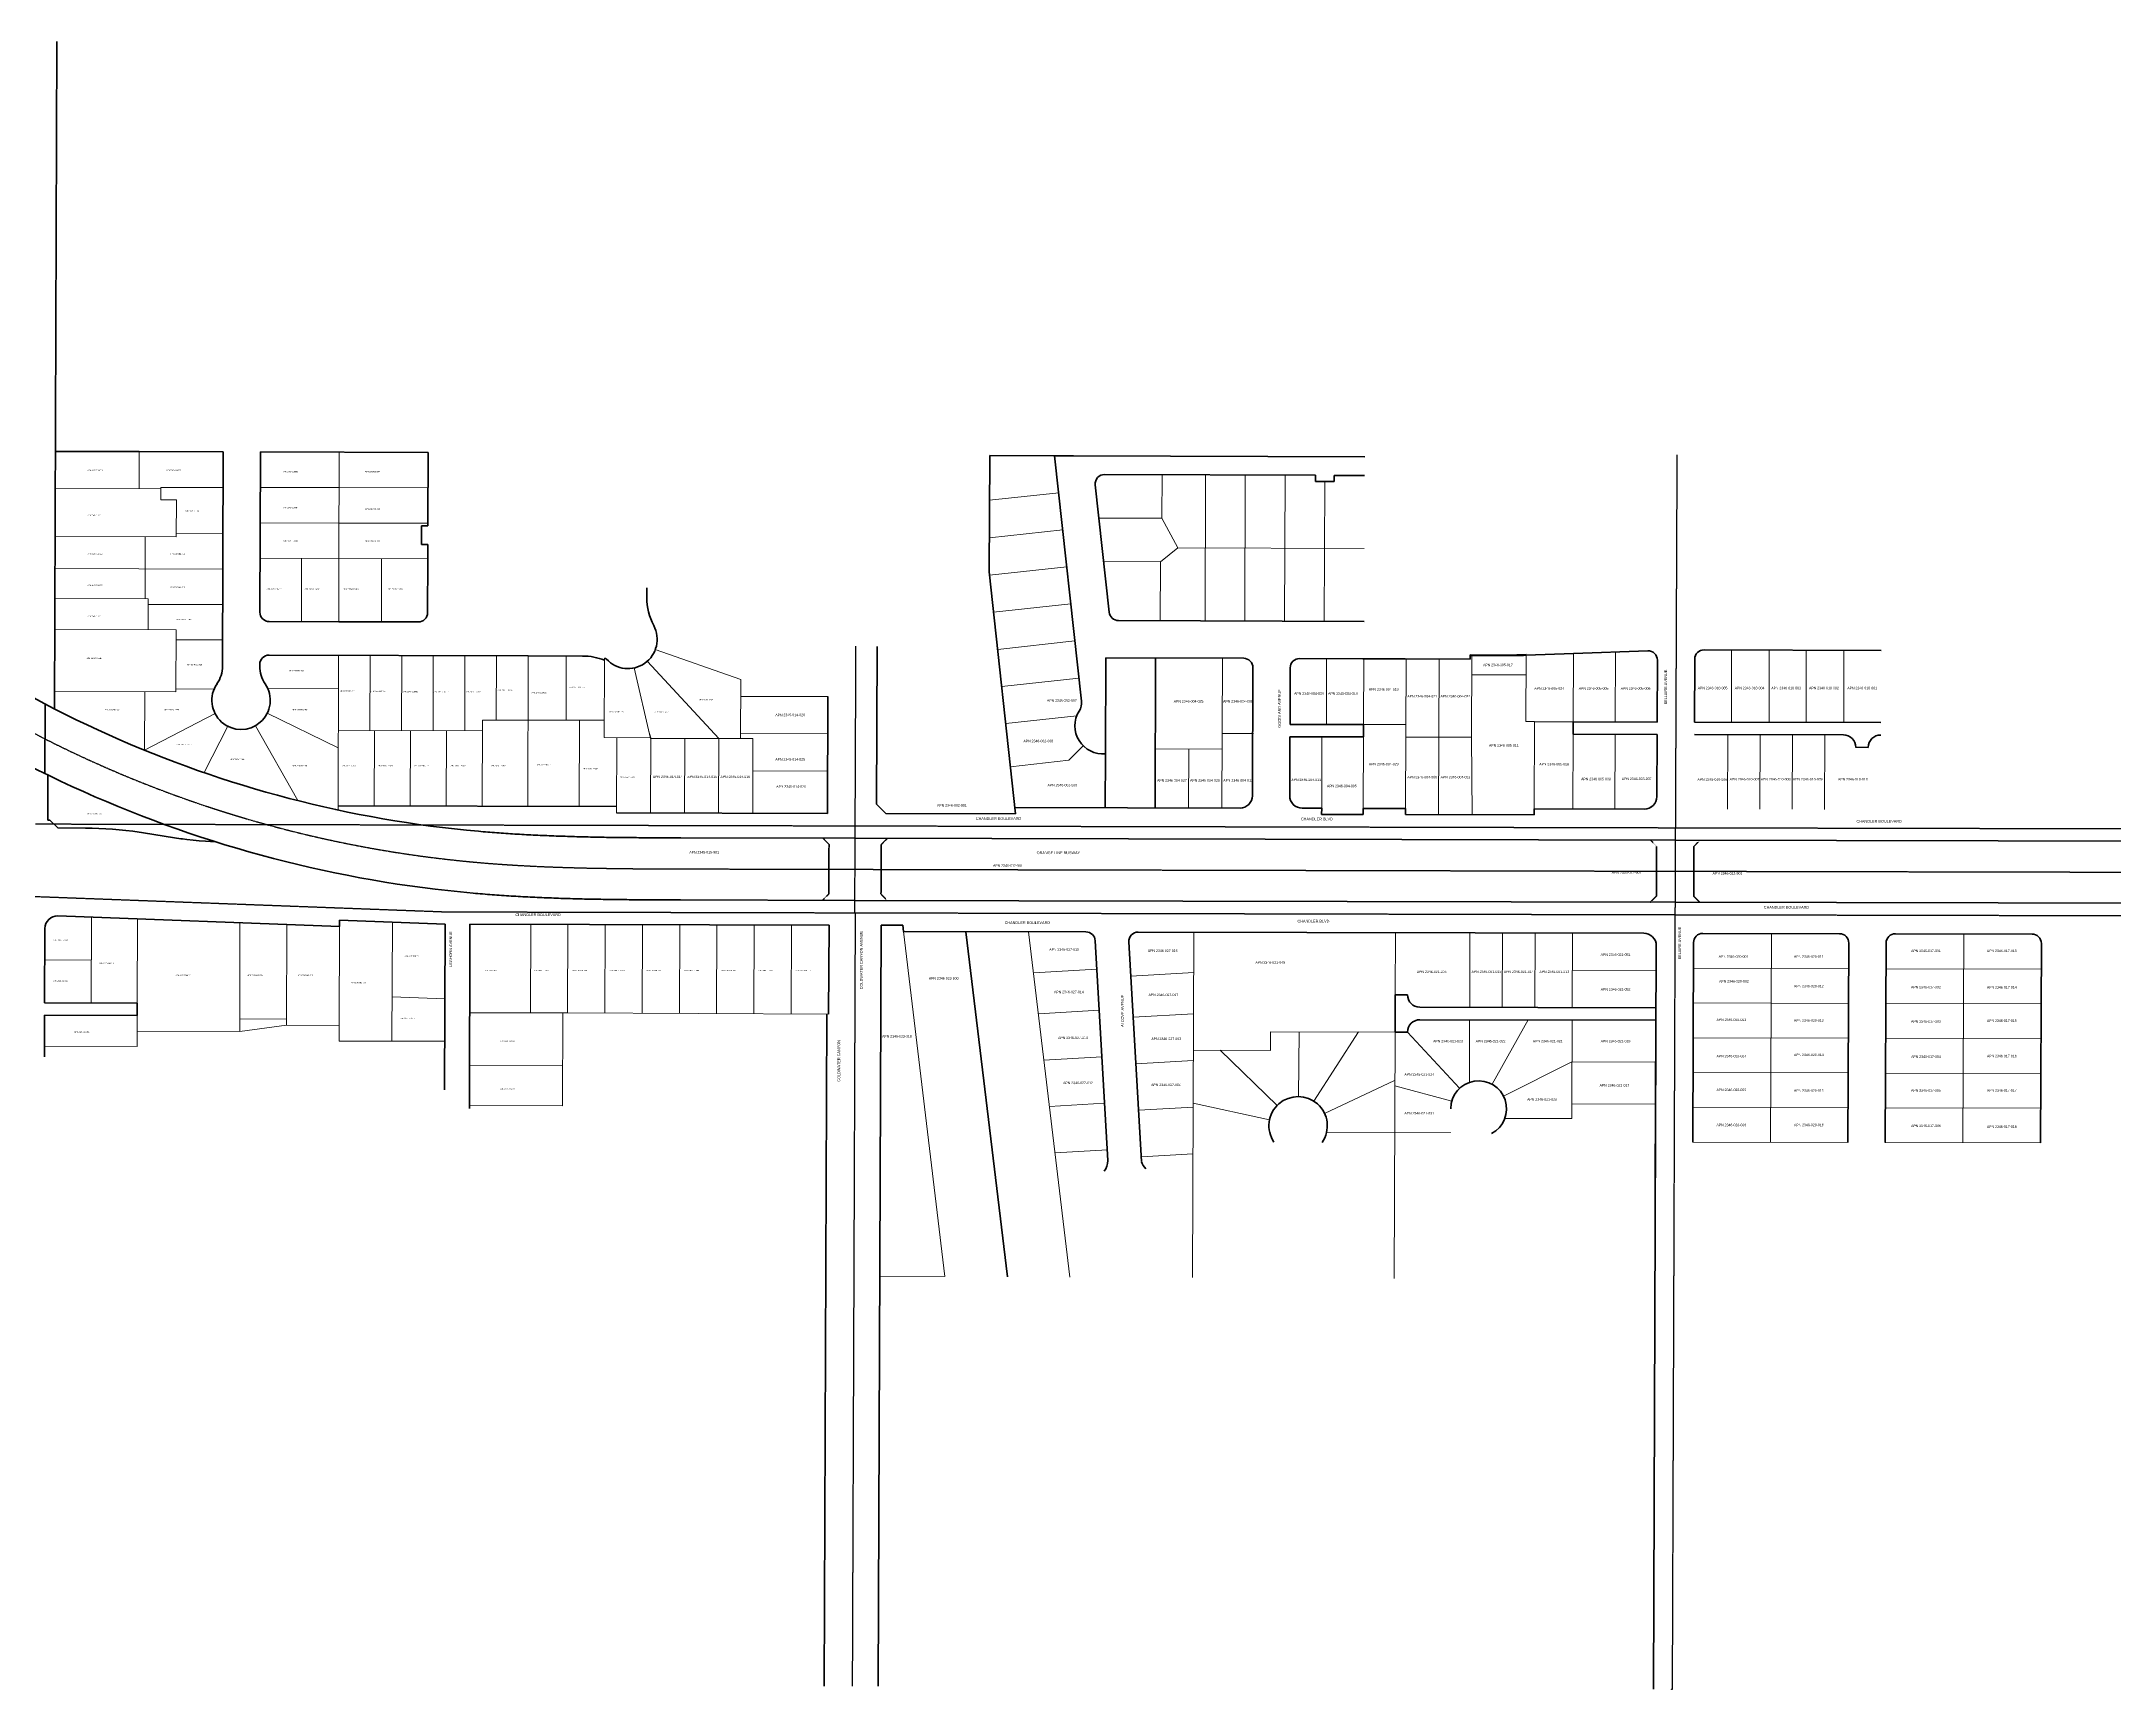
# Model space of a CAD drawing. Header units: feet. Extents: x 6396409 to 6445695, y 1882632 to 1891679.
# Drawn here: x 6435190 to 6438528, y 1882636 to 1885289 of the extents above; entities that cross this region are included whole.
import ezdxf

# ---------------------------------------------------------------- set-up
doc = ezdxf.new("R2010")
doc.units = ezdxf.units.FT
doc.header["$MEASUREMENT"] = 0
doc.linetypes.add('CENTER2', pattern=[1.125, 0.75, -0.125, 0.125, -0.125])
doc.linetypes.add('DASHED2', pattern=[0.375, 0.25, -0.125])
for name, color, linetype, lineweight in [('R-ANNO-LEGN', 6, 'Continuous', 50), ('R-PROP-PRCL', 4, 'Continuous', 18), ('R-Row-Authority', 30, 'Continuous', 140), ('R-Row-Ease', 5, 'DASHED2', 50), ('R-Row-Misc-Txto', 171, 'Continuous', 5), ('R-Row-Ppanno', 7, 'Continuous', 5), ('R-Row-Scl', 1, 'CENTER2', 25), ('R-Row-Sname', 8, 'Continuous', 0), ('R-Row-Srow', 6, 'Continuous', 50), ('VB-BNDY-CALC-TR0461-043', 2, 'Continuous', 35), ('VB-BNDY-CALC-TR0631-057', 2, 'Continuous', 35)]:
    doc.layers.add(name, color=color, linetype=linetype, lineweight=lineweight)
doc.styles.add('G1_1 8_0', font='arial.ttf')
doc.styles.add('G4_7 32', font='arial.ttf', dxfattribs={"height": 0.219})

msp = doc.modelspace()

# ---------------------------------------------------------------- linework, layer by layer
at = {"layer": 'R-ANNO-LEGN'}
for p, q in [((6436457.7, 1883886.8), (6436457.7, 1883886.7)), ((6436458.2, 1883886.8), (6436458.2, 1883886.7)), ((6437369.1, 1883734.6), (6437369.6, 1883734.6)), ((6437369.1, 1883714.6), (6437369.6, 1883714.6))]:
    msp.add_line(p, q, dxfattribs=at)
msp.add_lwpolyline([(6437820.5, 1884023.6), (6437820.6, 1884023.6)], dxfattribs=at)
at = {"layer": 'R-PROP-PRCL', "ltscale": 0.85}
for p, q in [((6435347.5, 1884629), (6435347.3, 1884569.4)), ((6435212.3, 1884569.8), (6435382.3, 1884569.3)), ((6435382.3, 1884569.3), (6435382.3, 1884571.3)), ((6435382.3, 1884571.3), (6435482.3, 1884571.1)), ((6435382.3, 1884569.3), (6435382.3, 1884551.3)), ((6435669.2, 1884571.1), (6435542.3, 1884571.5)), ((6435382.3, 1884551.3), (6435407.3, 1884551.3)), ((6435407.3, 1884551.3), (6435407.1, 1884492.1)), ((6435407.1, 1884492.1), (6435212, 1884492.7)), ((6435357.1, 1884492.2), (6435356.8, 1884392.2)), ((6435482.1, 1884496.9), (6435407.1, 1884497.1)), ((6435669, 1884514.1), (6435542.2, 1884514.5)), ((6435668.8, 1884457.1), (6435542, 1884457.5)), ((6435482, 1884439.9), (6435211.8, 1884440.7)), ((6435211.6, 1884392.7), (6435361.8, 1884392.2)), ((6435361.8, 1884392.2), (6435361.7, 1884342.2)), ((6435481.8, 1884382.9), (6435361.8, 1884383.2)), ((6435211.4, 1884342.7), (6435406.7, 1884342.1)), ((6435406.7, 1884342.1), (6435406.4, 1884242.1)), ((6435481.7, 1884325.9), (6435406.7, 1884326.1)), ((6435406.4, 1884242.1), (6435211, 1884242.7)), ((6435406.4, 1884247.1), (6435468.1, 1884246.9)), ((6435355.8, 1884148.4), (6435469.6, 1884207.2)), ((6435451.8, 1884112.3), (6435490, 1884186.9)), ((6435534.5, 1884187.8), (6435602.9, 1884067.2)), ((6435509.7, 1883870.5), (6435509.2, 1883695.7)), ((6435509.2, 1883695.7), (6435344.1, 1883696.3)), ((6435509.2, 1883715.7), (6435584.4, 1883715.4)), ((6435509.2, 1883695.7), (6435584.4, 1883705.5))]:
    msp.add_line(p, q, dxfattribs=at)
at = {"layer": 'R-PROP-PRCL'}
for p, q in [((6435669.3, 1884628.1), (6435669.2, 1884571.1)), ((6435669.2, 1884571.1), (6435669, 1884514.1)), ((6435812.4, 1884570.7), (6435669.2, 1884571.1)), ((6435669, 1884514.1), (6435668.8, 1884457.1)), ((6435812.2, 1884513.7), (6435669, 1884514.1)), ((6435608.6, 1884355.3), (6435608.8, 1884457.3)), ((6435668.8, 1884457.1), (6435668.6, 1884355.1)), ((6435812, 1884456.7), (6435668.8, 1884457.1)), ((6435737.8, 1884355), (6435737.8, 1884457)), ((6437580.6, 1884269.6), (6437493.2, 1884269.6)), ((6435356.4, 1884242.2), (6435356.1, 1884148.3)), ((6435900.1, 1884196.8), (6435973.3, 1884196.7)), ((6435973.3, 1884196.7), (6436096.4, 1884196.6)), ((6437037.3, 1884150.4), (6437037.1, 1884055.4)), ((6435270.2, 1883741.4), (6435270.7, 1883879.5)), ((6435344.3, 1883741.2), (6435344.7, 1883876.7)), ((6435584.4, 1883705.5), (6435584.9, 1883867.7)), ((6435669.4, 1883705.2), (6435669.9, 1883864.5)), ((6435755, 1883871.3), (6435754.4, 1883680.1)), ((6435977.4, 1883725.4), (6435977.9, 1883867.8)), ((6436037.3, 1883725.3), (6436037.8, 1883867.7)), ((6436097.3, 1883725), (6436097.8, 1883867.6)), ((6436157.3, 1883724.8), (6436157.8, 1883867.4)), ((6436217.3, 1883724.5), (6436217.7, 1883867.3)), ((6436277.2, 1883724.2), (6436277.7, 1883867.2)), ((6436337.2, 1883724), (6436337.7, 1883867)), ((6436397.2, 1883723.7), (6436397.6, 1883866.9)), ((6436644.6, 1883301), (6436577.9, 1883856.5)), ((6436846.1, 1883300.1), (6436779.4, 1883856)), ((6437043.3, 1883299.3), (6437045.6, 1883855.4)), ((6437369.7, 1883754.7), (6437370.1, 1883854.6)), ((6437369.7, 1883754.7), (6437370.1, 1883854.6)), ((6437490.1, 1883854.4), (6437489.7, 1883734.4)), ((6437490.1, 1883854.4), (6437489.7, 1883734.4)), ((6437542.6, 1883854.2), (6437542.2, 1883734.3)), ((6437542.6, 1883854.2), (6437542.2, 1883734.3)), ((6437595.1, 1883854.1), (6437594.7, 1883734.1)), ((6437595.1, 1883854.1), (6437594.7, 1883734.1)), ((6437654.7, 1883734), (6437655.1, 1883854)), ((6437654.7, 1883734), (6437655.1, 1883854)), ((6437973.9, 1883517.2), (6437975.4, 1883853.1)), ((6438285.2, 1883852.2), (6438283.6, 1883516.3)), ((6435270.5, 1883810.5), (6435195.4, 1883810.8)), ((6436787.3, 1883789.7), (6436889.4, 1883795.7)), ((6436944.1, 1883784.8), (6437045.5, 1883790.7)), ((6437654.9, 1883794), (6437789.9, 1883793.7)), ((6437654.9, 1883794), (6437789.9, 1883793.7)), ((6437849.9, 1883797.5), (6438099.9, 1883796.8)), ((6438159.9, 1883796.6), (6438409.9, 1883795.9)), ((6435344, 1883671.2), (6435344.2, 1883721.1)), ((6435754.6, 1883751.3), (6435839.5, 1883748.1)), ((6435879.5, 1883725.6), (6436037.7, 1883725.3)), ((6436029.1, 1883575.8), (6436029.5, 1883725.1)), ((6436037.7, 1883725.3), (6436457.5, 1883723.4)), ((6436795.2, 1883724.1), (6436893.2, 1883729.8)), ((6436948, 1883718.4), (6437045, 1883724)), ((6437849.7, 1883741.5), (6438099.6, 1883740.5)), ((6438159.6, 1883740.6), (6438409.7, 1883739.9)), ((6435584.4, 1883705.5), (6435669.4, 1883705.2)), ((6435669.4, 1883705.2), (6435669.3, 1883680.1)), ((6437168.8, 1883665.1), (6437168.9, 1883695.1)), ((6437168.9, 1883695.1), (6437369, 1883694.6)), ((6437213.9, 1883590.6), (6437215.1, 1883695)), ((6437238.8, 1883583.2), (6437310.4, 1883694.8)), ((6437367.9, 1883298), (6437369.5, 1883694.7)), ((6437473.5, 1883604.1), (6437389.5, 1883694.6)), ((6437489.2, 1883613.6), (6437489.6, 1883714.4)), ((6437525.9, 1883610.5), (6437583.6, 1883714.2)), ((6437654.1, 1883579), (6437654.6, 1883714)), ((6437849.5, 1883685.5), (6438099.4, 1883684.8)), ((6435194.9, 1883671.7), (6435344, 1883671.2)), ((6435669.3, 1883680.1), (6435839.3, 1883680.1)), ((6436804.2, 1883649.5), (6436897.6, 1883654.9)), ((6437044.8, 1883665.4), (6437168.8, 1883665.1)), ((6437179.7, 1883576.4), (6437088.1, 1883665.3)), ((6438409.4, 1883683.9), (6438159.4, 1883684.6)), ((6435879.2, 1883641.3), (6436029.3, 1883641)), ((6436952.3, 1883643.5), (6437044.7, 1883648.9)), ((6437544.3, 1883591.3), (6437654.3, 1883646.5)), ((6437654.3, 1883646.5), (6437789.3, 1883646.2)), ((6438099.1, 1883628.7), (6437849.3, 1883629.5)), ((6438159.1, 1883628.6), (6438409.2, 1883627.9)), ((6437255.9, 1883563.7), (6437368.7, 1883616.8)), ((6437460.7, 1883583.1), (6437369.2, 1883608.3)), ((6435879, 1883576.3), (6436029.1, 1883576)), ((6436029.2, 1883575.8), (6436029.1, 1883575.8)), ((6436813.1, 1883574.9), (6436901.9, 1883580)), ((6436956.7, 1883568.7), (6437044.4, 1883573.8)), ((6437167.4, 1883553.5), (6437044.4, 1883579.9)), ((6437654, 1883555.2), (6437546.3, 1883555.7)), ((6437654, 1883555.2), (6437654.1, 1883579)), ((6437654.1, 1883579), (6437789, 1883578.7)), ((6437849.1, 1883573.5), (6438098.9, 1883572.8)), ((6438408.9, 1883571.9), (6438158.9, 1883572.6)), ((6437368.4, 1883533), (6437259.3, 1883533.5)), ((6437368.4, 1883533.3), (6437458.4, 1883533)), ((6437368.9, 1883533.3), (6437458.9, 1883533)), ((6436822.1, 1883500.3), (6436906.3, 1883505.2)), ((6436961, 1883493.8), (6437044.1, 1883498.6)), ((6437848.9, 1883517.6), (6438098.6, 1883516.9)), ((6438408.6, 1883516), (6438158.6, 1883516.7)), ((6436644.6, 1883301), (6436540, 1883301.4))]:
    msp.add_line(p, q, dxfattribs=at)
at = {"layer": 'R-PROP-PRCL', "color": 4}
for p, q in [((6436994.2, 1884521.8), (6436994.4, 1884591.8)), ((6437064.4, 1884591.6), (6437063.5, 1884356.6)), ((6437128.4, 1884591.3), (6437127.5, 1884356.3)), ((6437192.4, 1884591.1), (6437191.5, 1884356.1)), ((6436827.9, 1884562.9), (6436716.5, 1884550.7)), ((6437256.4, 1884580.8), (6437255.5, 1884355.8)), ((6436994.2, 1884521.8), (6436892.7, 1884522.2)), ((6437020, 1884474.2), (6436994.2, 1884521.8)), ((6436834.4, 1884503.2), (6436716.3, 1884490.3)), ((6436991.9, 1884451.8), (6437020, 1884474.2)), ((6437320, 1884473.1), (6437020, 1884474.2)), ((6436840.9, 1884443.6), (6436716.7, 1884430)), ((6436991.9, 1884451.8), (6436900.4, 1884452.2)), ((6436991.5, 1884356.8), (6436991.9, 1884451.8)), ((6436847.5, 1884383.9), (6436723.2, 1884370.4)), ((6436854, 1884324.3), (6436729.7, 1884310.7)), ((6435668.4, 1884301.1), (6435667.7, 1884052)), ((6435719.3, 1884301), (6435718.9, 1884180.1)), ((6435770.1, 1884300.9), (6435769.8, 1884180)), ((6435821, 1884300.7), (6435820.7, 1884179.9)), ((6435871.9, 1884300.6), (6435871.5, 1884179.9)), ((6435922.7, 1884300.4), (6435922.4, 1884196.8)), ((6435972.9, 1884057.8), (6435973.6, 1884300.3)), ((6436096.6, 1884296.4), (6436096.3, 1884168.6)), ((6436280.8, 1884167.2), (6436166, 1884291.4)), ((6436316.1, 1884262.3), (6436178.4, 1884310.4)), ((6437090.8, 1884055.3), (6437091.8, 1884296.5)), ((6437259.3, 1884295.8), (6437258.9, 1884189.9)), ((6437318.9, 1884189.8), (6437319.3, 1884295.6)), ((6437386.4, 1884054.6), (6437387.3, 1884295.3)), ((6437439.3, 1884044.5), (6437440.3, 1884295.1)), ((6437580.3, 1884194.6), (6437580.7, 1884301.2)), ((6437656.4, 1884194), (6437656.8, 1884304)), ((6437724, 1884193.8), (6437724.4, 1884306.5)), ((6437911.4, 1884193.4), (6437911.4, 1884309.8)), ((6437971.9, 1884309.5), (6437971.9, 1884193.3)), ((6438031.4, 1884193.1), (6438031.4, 1884309.3)), ((6438091.9, 1884309.1), (6438091.9, 1884193)), ((6436170.7, 1884167.3), (6436144.5, 1884280.9)), ((6436316.1, 1884262.3), (6436315.7, 1884167.1)), ((6436860.5, 1884264.6), (6436736.2, 1884251.1)), ((6435668.3, 1884247.1), (6435554.5, 1884247.5)), ((6436456.1, 1884234.7), (6436316, 1884235.1)), ((6435900.1, 1884196.8), (6435899.7, 1884058)), ((6436056.3, 1884196.6), (6436055.9, 1884057.7)), ((6436857.1, 1884203.9), (6436742.7, 1884191.4)), ((6437318.9, 1884189.8), (6437386.9, 1884189.6)), ((6437594, 1884194.5), (6437580.3, 1884194.6)), ((6437593.5, 1884054.1), (6437594, 1884194.5)), ((6437594, 1884194.1), (6437656.4, 1884194)), ((6435668.1, 1884180.1), (6435900.1, 1884179.8)), ((6435725.7, 1884058.4), (6435726.1, 1884180.1)), ((6435784.1, 1884180), (6435783.7, 1884058.3)), ((6435841.7, 1884058.2), (6435842.1, 1884179.9)), ((6436096.3, 1884168.6), (6436171.3, 1884168.5)), ((6436116.3, 1884168.6), (6436115.9, 1884047.5)), ((6436171.3, 1884168.5), (6436167.6, 1884180.9)), ((6436335.7, 1884167), (6436170.7, 1884167.4)), ((6436170.9, 1884048.5), (6436171.3, 1884168.5)), ((6436225.7, 1884167.1), (6436225.3, 1884047.3)), ((6436280.7, 1884166.9), (6436280.3, 1884047.2)), ((6436455.9, 1884174.8), (6436315.8, 1884175.1)), ((6436335.7, 1884167), (6436335.3, 1884047)), ((6437091.3, 1884175.3), (6437141.8, 1884175.2)), ((6437251.8, 1884169.9), (6437251.4, 1884054.9)), ((6437318.4, 1884054.7), (6437318.8, 1884169.8)), ((6437386.8, 1884169.6), (6437492.8, 1884169.3)), ((6437655.8, 1884054), (6437656.3, 1884174)), ((6437723.7, 1884173.8), (6437723.4, 1884053.8)), ((6437905.4, 1884173.4), (6437904.9, 1884053.4)), ((6437956.9, 1884053.3), (6437957.4, 1884173.3)), ((6438008.9, 1884053.2), (6438009.4, 1884173.2)), ((6438061.4, 1884173.1), (6438060.9, 1884053.1)), ((6436983.4, 1884150.5), (6437091.2, 1884150.3)), ((6436455.6, 1884114.8), (6436335.5, 1884115))]:
    msp.add_line(p, q, dxfattribs=at)
at = {"layer": 'R-PROP-PRCL', "color": 4, "ltscale": 0.85}
msp.add_line((6435553.6, 1884208.1), (6435668, 1884152.1), dxfattribs=at)
at = {"layer": 'R-PROP-PRCL', "color": 4, "flags": 128}
msp.add_lwpolyline([(6436035.1, 1884300.1), (6436034.8, 1884196.7)], dxfattribs=at)
at = {"layer": 'R-PROP-PRCL', "color": 4}
for points in [[(6437493.4, 1884044.3), (6437492.8, 1884169.3), (6437493.3, 1884300.9)], [(6436867.4, 1884155.5), (6436844.2, 1884132.1), (6436750.3, 1884121.8)]]:
    msp.add_lwpolyline(points, dxfattribs=at)
at = {"layer": 'R-Row-Authority'}
for p, q in [((6436219.3, 1884007.3), (6436500.2, 1884006.6)), ((6439082.8, 1884001), (6437820.7, 1884003.6)), ((6436219.1, 1883907.3), (6436499.7, 1883906.6)), ((6437820.3, 1883903.6), (6439082.3, 1883901))]:
    msp.add_line(p, q, dxfattribs=at)
for points in [[(6434487.1, 1884683.1, 0.000327), (6434507.2, 1884660.7, 0.000654), (6434527.4, 1884638.4, 0.000982), (6434547.7, 1884616, 0.001309), (6434568.1, 1884593.7, 0.001636), (6434588.7, 1884571.4, 0.001963), (6434609.5, 1884549.3, 0.002291), (6434630.6, 1884527.3, 0.002618), (6434651.9, 1884505.4, 0.002945), (6434673.5, 1884483.7, 0.003273), (6434695.4, 1884462.3, 0.003603), (6434717.6, 1884441.1, 0.167758), (6435885.1, 1883918.2, 0.003603), (6435915.7, 1883915.7, 0.003273), (6435946.3, 1883913.6, 0.002945), (6435976.8, 1883911.9, 0.002618), (6436007.3, 1883910.6, 0.002291), (6436037.8, 1883909.5, 0.001963), (6436068.1, 1883908.7, 0.001636), (6436098.5, 1883908.2, 0.001309), (6436128.7, 1883907.8, 0.000982), (6436158.9, 1883907.5, 0.000654), (6436189, 1883907.4, 0.000327), (6436219.1, 1883907.3)], [(6434786.1, 1884514, 0.167758), (6435893.9, 1884017.8, 0.003603), (6435923.1, 1884015.4, 0.003273), (6435952.4, 1884013.4, 0.002945), (6435981.8, 1884011.8, 0.002618), (6436011.2, 1884010.5, 0.002291), (6436040.7, 1884009.5, 0.001963), (6436070.3, 1884008.7, 0.001636), (6436100, 1884008.1, 0.001309), (6436129.7, 1884007.8, 0.000982), (6436159.5, 1884007.5, 0.000654), (6436189.4, 1884007.4, 0.000327), (6436219.3, 1884007.3)]]:
    msp.add_lwpolyline(points, format="xyb", dxfattribs=at)
for points in [[(6436500.2, 1884006.6), (6437820.7, 1884003.6)], [(6437820.3, 1883903.6), (6436499.7, 1883906.6)]]:
    msp.add_lwpolyline(points, dxfattribs=at)
at = {"layer": 'R-Row-Ease'}
for p, q in [((6435196, 1884222.7), (6435195.5, 1884110.8)), ((6436219.3, 1884007.3), (6436219.3, 1884007.3)), ((6437850.7, 1883993.5), (6437850.4, 1883913.5)), ((6437860.7, 1884003.5), (6437850.7, 1883993.5)), ((6436219.1, 1883907.3), (6436219.1, 1883907.3)), ((6437850.4, 1883913.5), (6437860.3, 1883903.5))]:
    msp.add_line(p, q, dxfattribs=at)
for points in [[(6436448.2, 1884006.8), (6436458.1, 1883996.7), (6436457.8, 1883916.7), (6436447.7, 1883906.8)], [(6436551.7, 1883906.5), (6436541.8, 1883916.5), (6436542.1, 1883996.5), (6436552.2, 1884006.5)], [(6437780.7, 1884003.7), (6437790.7, 1883993.6), (6437790.4, 1883913.7), (6437780.3, 1883903.7)]]:
    msp.add_lwpolyline(points, dxfattribs=at)
at = {"layer": 'R-Row-Scl'}
for p, q in [((6435180.2, 1884029.7), (6437820.8, 1884023.6)), ((6437820.8, 1884023.6), (6439082.8, 1884021)), ((6435180.1, 1883912.9), (6435840.3, 1883888.2)), ((6435840.3, 1883888.2), (6437820.2, 1883883.6)), ((6436500.2, 1883886.6), (6436495.5, 1882641.4)), ((6437820.2, 1883883.6), (6439082.2, 1883881))]:
    msp.add_line(p, q, dxfattribs=at)
for points in [[(6437823.3, 1884624), (6437820.2, 1883883.6), (6437815.7, 1882636.6)], [(6436499.7, 1883886.6), (6436500.3, 1884026.7), (6436501.5, 1884315.6)]]:
    msp.add_lwpolyline(points, dxfattribs=at)
msp.add_lwpolyline([(6434751.9, 1884477.6, 0.167758), (6435889.5, 1883968, 0.003603), (6435919.4, 1883965.5, 0.003273), (6435949.3, 1883963.5, 0.002945), (6435979.3, 1883961.8, 0.002618), (6436009.3, 1883960.5, 0.002291), (6436039.2, 1883959.5, 0.001963), (6436069.2, 1883958.7, 0.001636), (6436099.2, 1883958.2, 0.001309), (6436129.2, 1883957.8, 0.000982), (6436159.2, 1883957.5, 0.000654), (6436189.2, 1883957.4, 0.000327), (6436219.2, 1883957.3), (6437820.5, 1883953.6), (6439082.5, 1883951)], format="xyb", dxfattribs=at)
msp.add_circle((6437815.2, 1882636.6), 0.5, dxfattribs=at)
at = {"layer": 'R-Row-Srow'}
for p, q in [((6435215, 1885289.4), (6435210.9, 1884214.9)), ((6435212.5, 1884629.4), (6435347.5, 1884629)), ((6435347.5, 1884629), (6435482.5, 1884628.7)), ((6435482.5, 1884628.7), (6435481.5, 1884283.7)), ((6435542.5, 1884628.5), (6435541.8, 1884370.5)), ((6435542.5, 1884628.5), (6435812.5, 1884627.7)), ((6435812.5, 1884627.7), (6435812.2, 1884513.7)), ((6436821.4, 1884622.5), (6436864.5, 1884227.3)), ((6437241.4, 1884590.9), (6436901.9, 1884592.2)), ((6437241.4, 1884580.9), (6437241.4, 1884590.9)), ((6437320.4, 1884590.6), (6437271.4, 1884590.8)), ((6437271.4, 1884580.8), (6437271.4, 1884590.8)), ((6436886.9, 1884575.6), (6436909.3, 1884370.5)), ((6437271.4, 1884580.8), (6437241.4, 1884580.9)), ((6435802.2, 1884509.4), (6435802.1, 1884479.4)), ((6435812.2, 1884509.4), (6435802.2, 1884509.4)), ((6435812.2, 1884513.7), (6435812.2, 1884509.4)), ((6435802.1, 1884479.4), (6435812.1, 1884479.4)), ((6435812, 1884456.7), (6435811.8, 1884369.7)), ((6435812.1, 1884479.4), (6435812, 1884456.7)), ((6436164.6, 1884394.3), (6436164.6, 1884409.9)), ((6435668.6, 1884355.1), (6435556.7, 1884355.5)), ((6435668.6, 1884355.1), (6435796.8, 1884354.8)), ((6437319.5, 1884355.6), (6436924.1, 1884357.1)), ((6435541.5, 1884283.5), (6435541.6, 1884286.5)), ((6435541.6, 1884286.5), (6435541.6, 1884286.5)), ((6435556.6, 1884301.5), (6435973.6, 1884300.3)), ((6435973.6, 1884300.3), (6436061.4, 1884300)), ((6436534.4, 1884061.6), (6436535.4, 1884315.5)), ((6437125.8, 1884296.3), (6436904, 1884297.2)), ((6437215.8, 1884296), (6437319.3, 1884295.6)), ((6437385.7, 1884295.3), (6437317.7, 1884295.6)), ((6437385.7, 1884295.3), (6437490.7, 1884294.9)), ((6437490.7, 1884294.9), (6437490.7, 1884301.9)), ((6437490.7, 1884301.9), (6437554.8, 1884301.6)), ((6437576.3, 1884302), (6437580.7, 1884302.2)), ((6437580.7, 1884301.2), (6437656.8, 1884304)), ((6437580.7, 1884302.2), (6437580.7, 1884301.2)), ((6437656.8, 1884304), (6437776.3, 1884308.4)), ((6437791.9, 1884293.3), (6437791.5, 1884193.6)), ((6437139.9, 1884075.1), (6437140.7, 1884281.3)), ((6437200.4, 1884190), (6437200.7, 1884281)), ((6437318.9, 1884189.8), (6437200.4, 1884190)), ((6437318.8, 1884169.8), (6437318.9, 1884189.8)), ((6437656.4, 1884194), (6437656.3, 1884174)), ((6437791.5, 1884193.6), (6437656.4, 1884194)), ((6437851.5, 1884193.5), (6438151.6, 1884192.9)), ((6437199.9, 1884075), (6437200.3, 1884170)), ((6437200.3, 1884170), (6437318.8, 1884169.8)), ((6437656.3, 1884174), (6437791.5, 1884173.6)), ((6437851.4, 1884173.5), (6438091.6, 1884173)), ((6438111.5, 1884153), (6438131.5, 1884152.9)), ((6435200.5, 1884108.3), (6435200.2, 1884035.6)), ((6435667.7, 1884058.6), (6436116, 1884057.5)), ((6436534.4, 1884061.6), (6436549.4, 1884046.5)), ((6436757.5, 1884056), (6437119.9, 1884055.2)), ((6437219.9, 1884055), (6437251.4, 1884054.9)), ((6437251.4, 1884054.9), (6437251.3, 1884044.9)), ((6437318.3, 1884044.7), (6437318.4, 1884054.7)), ((6437318.4, 1884054.7), (6437386.4, 1884054.6)), ((6437386.3, 1884044.6), (6437386.4, 1884054.6)), ((6437593.4, 1884044.1), (6437593.5, 1884054.1)), ((6435200.2, 1884035.6), (6435203.4, 1884035.9)), ((6435203.4, 1884035.9), (6435216.3, 1884023.3)), ((6435216.3, 1884023.3), (6435260.9, 1884023.1)), ((6436115.9, 1884047.5), (6436455.4, 1884046.7)), ((6436534.2, 1884026.5), (6436534.2, 1884026.5)), ((6436549.4, 1884046.5), (6436758.5, 1884046)), ((6437251.3, 1884044.9), (6437318.3, 1884044.7)), ((6437386.3, 1884044.6), (6437593.4, 1884044.1)), ((6435354.3, 1884015.3), (6435404.4, 1884007.4)), ((6435195.6, 1883861.6), (6435195.2, 1883741.7)), ((6435216.3, 1883881.5), (6435669.9, 1883864.5)), ((6435669.9, 1883864.5), (6435670, 1883874.5)), ((6435670, 1883874.5), (6435839.9, 1883868.2)), ((6435879.9, 1883868.1), (6436458.1, 1883866.7)), ((6436458.1, 1883866.7), (6436457.5, 1883723.4)), ((6436542.1, 1883866.5), (6436537.5, 1882641.3)), ((6436542.1, 1883866.5), (6436576.7, 1883866.5)), ((6436577.9, 1883856.5), (6436576.7, 1883866.5)), ((6436577.9, 1883856.5), (6436871.8, 1883855.8)), ((6438175.1, 1883852.9), (6438395.1, 1883852.4)), ((6436907.3, 1883487.7), (6436886.7, 1883841.7)), ((6438098.6, 1883516.9), (6438100.1, 1883838)), ((6438158.6, 1883516.7), (6438160.1, 1883837.9)), ((6438408.6, 1883516), (6438410.1, 1883837.3)), ((6437369.5, 1883694.7), (6437369.7, 1883754.7)), ((6437369.7, 1883754.7), (6437389.7, 1883754.6)), ((6435195.1, 1883721.7), (6435194.9, 1883654.6)), ((6435195.1, 1883721.7), (6435344.2, 1883721.1)), ((6435195.2, 1883741.7), (6435344.3, 1883741.2)), ((6435344.3, 1883741.2), (6435344.2, 1883721.1)), ((6436454.5, 1883723.4), (6436450.5, 1882641.6)), ((6437409.2, 1883734.5), (6437789.6, 1883733.7)), ((6437819.6, 1883733.7), (6437819.6, 1883733.7)), ((6437369.5, 1883694.7), (6437389.5, 1883694.6)), ((6437409.6, 1883714.5), (6437789.5, 1883713.7)), ((6437789.5, 1883713.7), (6437788.4, 1883448.7))]:
    msp.add_line(p, q, dxfattribs=at)
at = {"layer": 'R-Row-Srow', "color": 1}
for p, q in [((6436716.1, 1884435.6), (6436716.8, 1884622.9)), ((6436821.4, 1884622.5), (6436716.8, 1884622.9)), ((6436716.1, 1884435.6), (6436758.5, 1884046)), ((6435839.1, 1883601.5), (6435839.9, 1883868.2)), ((6435879, 1883571.4), (6435879.9, 1883868.1)), ((6436745.4, 1883300.5), (6436678.6, 1883856.2))]:
    msp.add_line(p, q, dxfattribs=at)
at = {"layer": 'R-Row-Srow', "color": 4}
for p, q in [((6436903.4, 1884142.7), (6436904, 1884297.2)), ((6436983, 1884055.5), (6436984, 1884296.9)), ((6436903, 1884055.7), (6436903.4, 1884142.7))]:
    msp.add_line(p, q, dxfattribs=at)
at = {"layer": 'R-Row-Srow'}
for points in [[(6438152.1, 1884308.9), (6437867, 1884309.9, 0.414088), (6437852, 1884295), (6437851.5, 1884193.5)], [(6437791.5, 1884173.6), (6437791, 1884073.6, -0.413675), (6437771, 1884053.7), (6437593.5, 1884054.1)], [(6436961.5, 1883486), (6436940.9, 1883839.7, -0.431975), (6436955.9, 1883855.6), (6437770.1, 1883853.7, -0.414599), (6437790.1, 1883833.6), (6437785.7, 1882636.7)], [(6438085.1, 1883853), (6437865.1, 1883853.5, 0.41376), (6437850.1, 1883838.6), (6437848.9, 1883517.6)]]:
    msp.add_lwpolyline(points, format="xyb", dxfattribs=at)
for points in [[(6436455.4, 1884046.7), (6436456.1, 1884234.7)], [(6435260.9, 1884023.1), (6435271.8, 1884022.8), (6435282.6, 1884022.4), (6435293.5, 1884021.9), (6435304.4, 1884021.1), (6435315.3, 1884020.2), (6435326.1, 1884019.1), (6435336.9, 1884017.8), (6435354.3, 1884015.3)], [(6435404.4, 1884007.4), (6435414.3, 1884005.9), (6435416.9, 1884005.6)], [(6435416.9, 1884005.6), (6435424.2, 1884004.6), (6435434.2, 1884003.5), (6435444.2, 1884002.5), (6435454.2, 1884001.7), (6435470.4, 1884000.8)]]:
    msp.add_lwpolyline(points, dxfattribs=at)
for centre, radius, start, end in [((6436901.8, 1884577.2), 15, 89.7774, 186.2216), ((6436260.4, 1884394.1), 95.8, 179.8395, 208.078), ((6435556.8, 1884370.5), 15, 179.8395, 269.8395), ((6435796.8, 1884369.8), 15, 269.8395, 359.8395), ((6436924.2, 1884372.1), 15, 186.2216, 269.7774), ((6436134.4, 1884326.8), 47, 222.4035, 28.078), ((6435556.6, 1884286.5), 15, 89.8395, 179.8395), ((6436061.2, 1884204.2), 95.8, 68.2823, 89.8395), ((6436080.3, 1884252.3), 47, 65.6647, 69.6979), ((6437125.7, 1884281.3), 15, 359.7795, 89.7774), ((6437215.7, 1884281), 15, 89.7774, 179.7795), ((6437556.8, 1884827.6), 526, 269.776, 272.1204), ((6437776.9, 1884293.4), 15, 359.7695, 92.1204), ((6435511.4, 1884228.7), 47, 145.402, 34.277), ((6435431.5, 1884283.8), 50, 325.402, 359.8395), ((6435591.5, 1884283.4), 50, 179.8395, 214.277), ((6436839.7, 1884224.6), 25, 328.0082, 6.2216), ((6436899, 1884187.5), 45, 148.0082, 275.5297), ((6438091.5, 1884153), 20, 359.8783, 89.8783), ((6438151.5, 1884152.8), 20, 89.8783, 179.695), ((6437119.9, 1884075.2), 20, 269.8676, 359.7795), ((6437219.9, 1884075), 20, 179.7795, 269.8676), ((6437771, 1884073.7), 20, 269.8915, 359.7593), ((6435215.6, 1883861.5), 20, 87.8534, 179.8015), ((6436871.8, 1883840.8), 15, 3.3201, 89.8676), ((6438085.1, 1883838), 15, 359.7398, 89.8811), ((6438175.1, 1883837.9), 15, 89.8811, 179.7398), ((6438395.1, 1883837.4), 15, 359.7398, 89.8811), ((6437409.7, 1883754.5), 20, 179.7935, 268.4287), ((6437409.5, 1883694.5), 20, 89.8982, 179.7806), ((6437213.4, 1883543.7), 47, 325.3387, 214.2137), ((6437504.1, 1883571.1), 45, 297.6115, 179.7935), ((6436878.1, 1883488.2), 29.1, 322.8011, 358.9995), ((6436985.7, 1883492.2), 25, 194.5247, 225.3448)]:
    msp.add_arc(centre, radius, start, end, dxfattribs=at)
at = {"layer": 'VB-BNDY-CALC-TR0461-043', "color": 1}
for p, q in [((6436851.6, 1884622.4, 45.9), (6436821.4, 1884622.5, 45.9)), ((6437320.6, 1884620.6, 45.9), (6436851.6, 1884622.4, 45.9))]:
    msp.add_line(p, q, dxfattribs=at)
at = {"layer": 'VB-BNDY-CALC-TR0631-057', "color": 4}
for p, q in [((6437491.7, 1884301.9), (6437491.7, 1884300.9)), ((6437554.8, 1884300.6), (6437491.7, 1884300.9)), ((6437576.3, 1884301), (6437580.7, 1884301.2))]:
    msp.add_line(p, q, dxfattribs=at)
msp.add_arc((6437556.8, 1884827.6), 527, 269.776, 272.1204, dxfattribs=at)

# ---------------------------------------------------------------- texts
at = {"layer": 'R-Row-Misc-Txto', "style": 'G1_1 8_0'}
for s, p in [('APN 2345-011-024', (6435264.4, 1884597.9)), ('APN 2345-011-025', (6435390.9, 1884597.9)), ('APN 2345-010-018', (6435579.5, 1884595.8)), ('APN 2345-010-009', (6435711.2, 1884595.8)), ('APN 2345-011-019', (6435264.4, 1884525.7)), ('APN 2345-011-011', (6435421.7, 1884532.3)), ('APN 2345-010-017', (6435579.5, 1884537.9)), ('APN 2345-010-010', (6435711.2, 1884535.8)), ('APN 2345-011-022', (6435264.4, 1884463.4)), ('APN 2345-011-012', (6435396.8, 1884463.4)), ('APN 2345-010-016', (6435579.5, 1884484)), ('APN 2345-010-011', (6435711.2, 1884484)), ('APN 2345-011-023', (6435264.4, 1884412.8)), ('APN 2345-011-013', (6435396.8, 1884409.5)), ('APN 2345-010-015', (6435552.6, 1884406.8)), ('APN 2345-010-014', (6435613.9, 1884406.8)), ('APN 2345-010-013', (6435676.3, 1884406.8)), ('APN 2345-010-012', (6435748.1, 1884406.8)), ('APN 2345-011-017', (6435264.4, 1884363.1)), ('APN 2345-011-014', (6435407.4, 1884357.8)), ('APN 2345-011-016', (6435262.9, 1884295.3)), ('APN 2345-011-015', (6435424.5, 1884285.1)), ('APN 2345-013-003', (6435588.3, 1884275.3)), ('APN 2345-013-014', (6435670.5, 1884242.6)), ('APN 2345-013-015', (6435720, 1884242.3)), ('APN 2345-013-016', (6435772.7, 1884241.6)), ('APN 2345-013-017', (6435821.5, 1884241.4)), ('APN 2345-013-018', (6435873.6, 1884241.4)), ('APN 2345-013-019', (6435924.6, 1884244.1)), ('APN 2345-013-028', (6435979.3, 1884240)), ('APN 2345-013-029', (6436040.4, 1884248.9)), ('APN 2345-014-024', (6436248.4, 1884228.6)), ('APN 2345-012-001', (6435292.2, 1884212.6)), ('APN 2345-012-002', (6435388, 1884212.6)), ('APN 2345-013-002', (6435594.2, 1884212.6)), ('APN 2345-013-026', (6436103.6, 1884209.1)), ('APN 2345-014-023', (6436177.3, 1884209.1)), ('APN 2345-012-003', (6435407.7, 1884156.6)), ('APN 2345-012-004', (6435493.8, 1884132.6)), ('APN 2345-013-001', (6435594.2, 1884122.3)), ('APN 2345-013-020', (6435674.4, 1884122.3)), ('APN 2345-013-021', (6435731.5, 1884122.3)), ('APN 2345-013-022', (6435789.7, 1884122.3)), ('APN 2345-013-023', (6435849, 1884122.3)), ('APN 2345-013-024', (6435913.9, 1884122.3)), ('APN 2345-013-031', (6435987.8, 1884123.9)), ('APN 2345-013-030', (6436061.6, 1884117.5)), ('APN 2345-013-011', (6436121.2, 1884103.9)), ('APN 2345-012-007', (6435263.1, 1884045)), ('APN 2345-020-021', (6435209.2, 1883841.5)), ('APN 2345-020-019', (6435283.1, 1883804.1)), ('APN 2345-020-018', (6435406.1, 1883784.9)), ('APN 2345-019-020', (6435521.8, 1883784.9)), ('APN 2345-019-010', (6435602.9, 1883784.9)), ('APN 2345-019-001', (6435774.7, 1883815.9)), ('APN 2345-016-001', (6435904.1, 1883792.7)), ('APN 2345-016-002', (6435983.1, 1883792.7)), ('APN 2345-016-003', (6436044.5, 1883792.7)), ('APN 2345-016-004', (6436104.9, 1883792.7)), ('APN 2345-016-005', (6436163.7, 1883792.7)), ('APN 2345-016-006', (6436224.8, 1883792.7)), ('APN 2345-016-007', (6436284.4, 1883792.7)), ('APN 2345-016-008', (6436344.3, 1883792.7)), ('APN 2345-016-009', (6436404.3, 1883792.7)), ('APN 2345-020-022', (6435209.2, 1883775.9)), ('APN 2345-019-003', (6435688.2, 1883773.3)), ('APN 2345-020-002', (6435243.1, 1883693.8)), ('APN 2345-019-002', (6435767.8, 1883715.5)), ('APN 2345-016-021', (6435928.8, 1883679.3)), ('APN 2345-016-020', (6435928.8, 1883601.8))]:
    msp.add_text(s, height=2, dxfattribs=at).set_placement(p)
at = {"layer": 'R-Row-Ppanno', "char_height": 4, "attachment_point": 8, "line_spacing_factor": 0.8, "style": 'G1_1 8_0'}
for s, insert in [('\\pxt15;APN 2346-005-017', (6437535.1, 1884283.6)), ('APN 2346-002-007', (6436833.1, 1884226.3, 46.6)), ('APN 2346-004-025', (6437037, 1884225)), ('APN 2346-004-008', (6437116.6, 1884225)), ('\\pxt15;APN 2346-004-009', (6437231, 1884237.6)), ('\\pxt15;APN 2346-004-010', (6437285.6, 1884237.6)), ('\\pxt15;APN 2346-004-019', (6437351.2, 1884244.2)), ('\\pxt15;APN 2346-004-021', (6437413.2, 1884233.2)), ('\\pxt15;APN 2346-004-022', (6437466.6, 1884233.2)), ('\\pxt15;APN 2346-005-024', (6437617.7, 1884245.8)), ('\\pxt15;APN 2346-005-005', (6437689.1, 1884245.8)), ('\\pxt15;APN 2346-005-006', (6437756.7, 1884245.8)), ('APN 2346-010-005', (6437880.7, 1884246.4)), ('APN 2346-010-004', (6437940.3, 1884246.4)), ('APN 2346-010-003', (6437999.2, 1884246.4)), ('APN 2346-010-002', (6438060.1, 1884246.4)), ('APN 2346-010-001', (6438121.7, 1884246.4)), ('APN 2345-014-020', (6436395.6, 1884203.1)), ('APN 2346-002-008', (6436795.1, 1884161.1, 46.6)), ('\\pxt15;APN 2346-005-011', (6437544.7, 1884154.1)), ('APN 2345-014-025', (6436395.6, 1884131.6)), ('\\pxt15;APN 2346-004-029', (6437351.2, 1884123.9)), ('\\pxt15;APN 2346-005-028', (6437625.6, 1884123.9)), ('APN 2345-014-014', (6436198.4, 1884103.5)), ('APN 2345-014-015', (6436253.9, 1884103.5)), ('APN 2345-014-016', (6436307.2, 1884103.5)), ('APN 2345-014-026', (6436397.1, 1884087.8)), ('APN 2346-002-900', (6436833.8, 1884090.1, 46.6)), ('APN 2346-004-027', (6437010.2, 1884097.7)), ('APN 2346-004-028', (6437063.4, 1884097.7)), ('APN 2346-004-012', (6437116.8, 1884097.7)), ('APN 2346-004-011', (6437226.5, 1884098.7)), ('APN 2346-004-005', (6437283.7, 1884088.7)), ('\\pxt15;APN 2346-004-006', (6437413.2, 1884103)), ('\\pxt15;APN 2346-004-023', (6437466.7, 1884103)), ('APN 2346-005-008', (6437693.1, 1884099.9)), ('APN 2346-005-007', (6437758.5, 1884100.2)), ('APN 2346-010-006', (6437880.3, 1884099.2)), ('APN 2346-010-007', (6437932.2, 1884099.6)), ('APN 2346-010-008', (6437982.2, 1884099.6)), ('APN 2346-010-009', (6438033.9, 1884099.6)), ('APN 2346-010-010', (6438106.6, 1884099.6)), ('APN 2346-002-901', (6436655.9, 1884057.6, 46.6)), ('APN 2345-015-901', (6436257.1, 1883982)), ('APN 2346-012-901', (6436746.2, 1883960.6)), ('APN 2346-012-901', (6437742.2, 1883949.3)), ('APN 2346-012-901', (6437904.7, 1883948.1)), ('APN 2346-027-015', (6436836.7, 1883825.5)), ('APN 2346-027-016', (6436995.4, 1883823.5)), ('APN 2346-021-051', (6437724.5, 1883817.2)), ('APN 2346-017-001', (6438224.3, 1883823.3)), ('APN 2346-017-013', (6438346.4, 1883823.3)), ('APN 2346-021-049', (6437168.5, 1883804.6)), ('APN 2346-021-016', (6437428.4, 1883789.6)), ('APN 2346-021-015', (6437516.5, 1883789.6)), ('APN 2346-021-014', (6437568.6, 1883789.6)), ('APN 2346-021-013', (6437625.9, 1883789.6)), ('APN 2346-020-001', (6437914.4, 1883814.1)), ('APN 2346-020-011', (6438035.7, 1883814.1)), ('APN 2346-023-900', (6436642.7, 1883779)), ('APN 2346-027-014', (6436844.3, 1883757.1)), ('APN 2346-027-017', (6436996.5, 1883752.5)), ('APN 2346-021-052', (6437724.5, 1883761.3)), ('APN 2346-020-002', (6437915.1, 1883774.3)), ('APN 2346-020-012', (6438035.7, 1883766.5)), ('APN 2346-017-002', (6438224.3, 1883764.9)), ('APN 2346-017-014', (6438346.4, 1883764.5)), ('APN 2346-023-018', (6436567.5, 1883685.7)), ('APN 2346-027-013', (6436850.9, 1883683.3)), ('APN 2346-027-003', (6437001.1, 1883681.8)), ('APN 2346-020-003', (6437911, 1883712.3)), ('APN 2346-020-013', (6438035.7, 1883711.2)), ('APN 2346-017-003', (6438224.3, 1883709.6)), ('APN 2346-017-015', (6438346.4, 1883710.9)), ('APN 2346-021-023', (6437454.8, 1883677.9)), ('APN 2346-021-022', (6437523.3, 1883677.9)), ('APN 2346-021-021', (6437615.4, 1883677.9)), ('APN 2346-021-018', (6437724.5, 1883677.9)), ('APN 2346-020-004', (6437911, 1883653.8)), ('APN 2346-020-014', (6438035.7, 1883655.9)), ('APN 2346-017-004', (6438224.3, 1883653)), ('APN 2346-017-016', (6438346.4, 1883653.9)), ('APN 2346-021-024', (6437408.5, 1883624.3)), ('APN 2346-027-012', (6436859, 1883610.7)), ('APN 2346-027-004', (6437000.8, 1883607.6)), ('APN 2346-021-020', (6437606.2, 1883584.1)), ('APN 2346-021-017', (6437722.7, 1883606.7)), ('APN 2346-020-005', (6437911, 1883599.5)), ('APN 2346-020-015', (6438035.7, 1883598.4)), ('APN 2346-017-005', (6438224.3, 1883598.6)), ('APN 2346-017-017', (6438346.4, 1883598.6)), ('APN 2346-021-031', (6437408.5, 1883561.9)), ('APN 2346-020-006', (6437911, 1883543)), ('APN 2346-020-016', (6438035.7, 1883543)), ('APN 2346-017-006', (6438224.3, 1883541.6)), ('APN 2346-017-018', (6438346.4, 1883540.2))]:
    msp.add_mtext_dynamic_manual_height_columns(s, width=112.16, gutter_width=1, heights=[10.5], dxfattribs=dict(at, insert=insert))
at = {"layer": 'R-Row-Sname', "char_height": 4.38, "attachment_point": 1, "rotation": 90, "style": 'G4_7 32'}
for s, insert, width in [('BELLAIRE AVENUE', (6437803, 1884222), 57.691), ('GOODLAND AVENUE', (6437181.2, 1884184.6), 62.093), ('LEGHORN AVENUE', (6435846.9, 1883799.6), 80.55), ('COLDWATER CANYON AVENUE', (6436507.9, 1883763.5), 99.632), ('BELAIRE AVENUE', (6437825.5, 1883811.5), 62.093), ('ALCOVE AVENUE', (6436928.4, 1883702.9), 75.392), ('COLDWATER CANYON', (6436471.7, 1883614.7), 75.392)]:
    msp.add_mtext(s, dxfattribs=dict(at, insert=insert, width=width))
at = {"layer": 'R-Row-Sname', "char_height": 4.38, "attachment_point": 1, "style": 'G4_7 32'}
for s, insert, width in [('CHANDLER BOULEVARD', (6436694.5, 1884040.5), 82.781), ('CHANDLER BOULEVARD', (6438112.4, 1884036.1), 82.781), ('ORANGE LINE BUSWAY', (6436792.4, 1883985.4), 82.781), ('CHANDLER BOULEVARD', (6435953.2, 1883885.7), 80.55), ('CHANDLER BOULEVARD', (6437963.2, 1883897.7), 82.781), ('CHANDLER BOULEVARD', (6436740.9, 1883872.9), 82.781)]:
    msp.add_mtext(s, dxfattribs=dict(at, insert=insert, width=width))
at = {"layer": 'R-Row-Sname', "char_height": 4.38, "width": 56.08, "attachment_point": 8, "line_spacing_factor": 0.8, "style": 'G4_7 32'}
for insert in [(6437243.7, 1884035.3), (6437238.1, 1883870.9)]:
    msp.add_mtext('CHANDLER BLVD', dxfattribs=dict(at, insert=insert))

doc.saveas('drawing.dxf')
